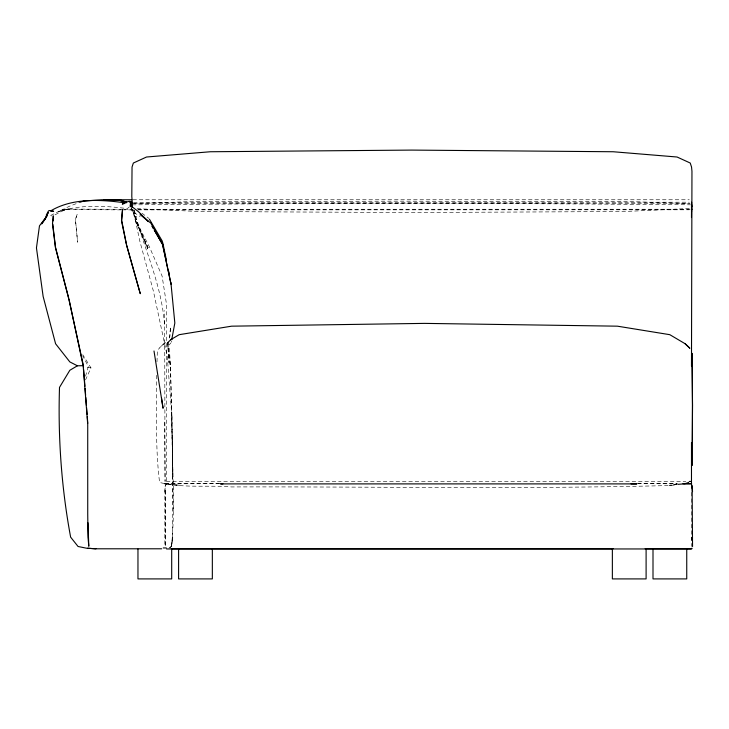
<?xml version="1.0" encoding="UTF-8"?>
<svg xmlns="http://www.w3.org/2000/svg" width="729" height="729" viewBox="0 0 729 729"><rect width="100%" height="100%" fill="white"/><g stroke="black" fill="none" stroke-linecap="round" stroke-linejoin="round"><path stroke-width="0.55" stroke-dasharray="3.65 2.73" d="M156.607 375.289C156.908 410.928 155.122 447.087 159.596 482.434C182.915 488.439 207.756 484.922 231.603 486.936C377.668 486.58 523.786 489.214 669.814 485.523L677.241 484.667M172.791 537.173L171.461 546.486L169.893 547.643L171.461 546.486C175.889 503.511 171.443 459.999 171.989 416.86M156.981 361.83L157.327 351.743L159.232 348.125L163.907 343.714L166.777 342.019M169.693 338.065L170.504 326.847L169.693 337.536M164.845 491.665L165.264 485.742L166.531 483.801L220.696 483.701M168.964 548.217L171.461 546.486L172.563 537.155L172.718 474.333L173.229 513.863M171.461 546.486L172.7 537.182L171.433 546.486L169.766 547.643M171.424 342.22L171.807 340.871M85.557 376.191L88.337 366.423L82.687 355.825M131.193 207.528L131.138 210.599L140.159 216.522M85.503 379.937L90.979 367.899L82.76 354.695M166.531 483.628L165.264 485.514L164.845 491.173L164.845 546.559M169.128 345.027L170.85 342.922M129.571 206.69L127.311 208.622C105.003 205.696 79.379 204.32 57.983 211.957L69.41 206.243L79.971 202.252M163.907 343.714L159.232 348.125M121.05 209.879L66.457 209.524L62.366 210.59L68.608 208.913L64.535 209.988L54.721 214.964M123.055 209.296L65.51 209.086L61.391 210.162L49.763 215.893L52.206 215.93M60.097 210.854L61.391 210.162M62.366 210.59L64.535 209.988M676.895 484.457L669.359 485.286L677.013 484.548M689.269 208.53L623.669 211.556L411.794 212.513L199.919 211.556L136.587 208.631M132.405 203.637L185.786 201.787L398.672 201.168L635.433 201.787L690.035 203.491M132.405 204.867C318.373 202.899 504.395 203.099 690.363 204.803M164.636 422L165.064 481.459L164.636 310.508M133.489 202.425L689.269 202.197M133.744 203.473L689.269 203.4M132.869 199.764L689.269 199.764M124.185 209.296L133.225 209.287M137.754 209.278L691.548 209.232M122.171 209.879L133.462 209.87M137.972 209.87L689.315 209.797M166.34 481.459L685.852 481.459M219.985 483.628L166.34 483.691L165.064 483.136L164.636 481.459M637.41 483.628L677.214 483.628M637.829 483.701L677.323 483.774M90.979 367.899L85.083 367.052M141.936 213.187L148.916 218.427M131.256 207.647L134.036 213.688L139.713 240.752L153.427 291.236L167.214 355.962L171.871 416.259L172.809 474.397M134.172 210.162L136.651 217.57M133.644 210.162C144.26 248.871 162.339 285.987 164.636 326.647M133.89 210.143L135.366 216.659L147.668 248.908L135.366 220.422L132.405 209.961L136.651 222.327L149.372 246.739L162.102 276.081L166.34 303.209L166.34 483.136M168.372 348.006L170.404 366.067L172.91 474.761M168.208 348.416L170.422 368.027M169.338 348.316L170.486 365.858L171.953 418.072M168.053 348.161L168.964 362.75L168.089 348.207M691.575 537.182L691.648 540.28M171.871 416.259L172.718 475.253M691.575 492.394L691.575 546.486M165.273 490.252L165.264 546.668L165.273 490.252M77.192 214.244L75.433 219.502L77.62 242.238L75.433 219.502L77.192 214.244M165.647 483.746L164.335 483.801L179.644 485.286L165.647 483.746M148.096 247.687L135.366 220.422L148.096 247.687"/><path stroke-width="1.09" d="M691.484 483.136L691.484 442.494M691.548 202.963L691.548 202.197L691.484 217.57M691.484 203.947L691.548 209.505M692.213 442.257L692.55 405.224L691.839 357.31M130.874 206.717L131.439 202.389M53.126 220.914L53.317 215.866L52.497 223.593L55.386 247.386L68.9 299.419L83.015 363.78L87.726 424.542L87.735 514.009L88.009 537.337L88.801 546.258L87.972 522.757M45.189 219.028L48.087 212.768L45.189 219.028L41.69 223.885L46.893 216.021L39.475 225.853L36.45 247.896L43.139 296.475L55.586 343.76L69.829 361.912L77.402 365.794L81.876 365.703M691.83 209.232L691.548 209.797L691.548 205.332M130.801 203.537L131.484 202.334L131.056 205.305M691.575 548.791L691.912 548.217L691.775 548.791L645.165 548.791M129.899 201.477L131.147 201.441L132.086 203.291L130.865 202.498M77.402 365.794L69.829 370.277L59.505 387.391C57.91 437.436 61.464 487.92 70.631 537.145L78.058 546.486L86.56 548.217L95.964 548.791M170.595 339.76L179.188 334.684L231.603 326.173L424.497 323.384L617.399 326.173L669.814 334.684L685.096 343.714L689.762 348.125L685.096 343.714M688.695 482.434L684.668 483.801L677.97 484.338M79.971 202.252L83.553 201.104L101.65 199.764L131.767 199.764M124.167 203.555L122.29 204.129L124.504 202.689L129.361 201.277L131.184 204.904L131.193 206.653M167.852 342.603L167.843 344.79M689.224 481.459L691.484 481.459M222.965 483.892L220.696 483.892L636.699 483.892L631.013 483.892M684.668 483.691L691.484 483.691M163.26 547.953L166.349 547.953M161.683 548.791L95.135 548.791L87.726 548.217M171.242 548.791L613.144 548.791M166.531 548.955L690.864 548.955M682.964 483.783L690.864 483.801M126.053 202.981C101.103 199.518 72.763 197.641 50.501 210.991L53.618 211.255L49.581 210.508L48.479 210.936L46.273 215.11L46.547 216.103M129.908 205.068L138.61 211.802L148.37 221.652L140.159 214.28L150.967 223.293L162.531 244.279L171.096 284.556L174.832 323.029L171.926 338.611L167.743 342.621L168.016 347.095M149.427 219.21L162.531 241.536M691.548 209.232L691.548 211.784M162.531 244.279L154.266 230.027L162.531 244.16L171.096 284.228L171.096 283.043M126.582 245.318L140.278 293.696L126.573 244.88L121.643 220.167L122.499 209.724L121.515 220.923L126.354 244.206M68.79 298.453L55.586 247.678L52.752 224.131M69.073 299.537L83.443 367.152M162.758 242.629L166.367 260.107M168.618 271.033L169.064 273.211M132.323 202.862L131.803 196.538L132.04 167.05L133.352 163.032L146.511 157.017L210.344 151.75L411.794 150.092L613.253 151.75L677.086 157.017L690.235 163.032L691.548 167.05L691.958 171.224L691.484 366.076M154.001 350.977L163.05 408.267L161.574 398.271M691.548 203.573L691.857 206.644M692.131 486.407L692.55 491.665M83.616 369.403L84.928 386.27M85.102 388.521L85.621 395.264M85.794 397.515L86.405 405.379M86.578 407.629L87.106 414.373M87.28 416.623L87.799 423.376M692.131 485.514L692.55 546.559M692.413 353.374L692.413 465.476M691.575 483.345L691.575 487.865M686.745 549.055L686.745 578.908L653.002 578.908L653.002 549.055M646.104 549.055L646.104 578.908L612.36 578.908L612.36 549.055M212.339 549.055L212.339 578.908L178.596 578.908L178.596 549.055M171.926 338.721L171.926 339.586M171.698 549.055L171.698 578.908L137.963 578.908L137.963 549.055M132.405 203.637L132.405 207.118M118.727 200.22L103.6 199.764L121.26 200.329L118.727 200.22L126.618 201.924L118.727 200.22M153.163 228.104L152.069 226.218L153.163 228.122"/></g></svg>
